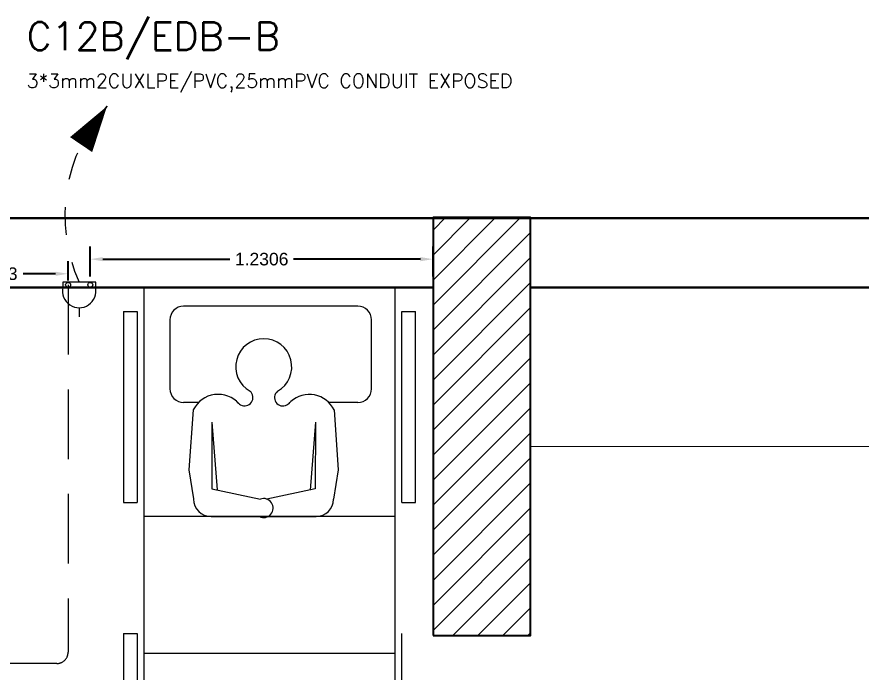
# Model space of a CAD drawing. Header units: inches. Extents: x 3955 to 4125, y 4886 to 4983.
# Drawn here: x 4050.629 to 4053.664, y 4936.831 to 4939.186 of the extents above; entities that cross this region are included whole.
import ezdxf

# ---------------------------------------------------------------- set-up
doc = ezdxf.new("R2010")
doc.units = ezdxf.units.IN
doc.header["$MEASUREMENT"] = 0
doc.linetypes.add('ACAD_ISO03W100', pattern=[30, 12, -18])
doc.linetypes.add('HIDDEN', pattern=[0.375, 0.25, -0.125])
doc.layers.get('0').update_dxf_attribs({"lineweight": 35})
doc.layers.get('Defpoints').update_dxf_attribs({"lineweight": 25})
for name, color, linetype, lineweight in [('Column(S)', 24, 'Continuous', 35), ('DIM', 6, 'Continuous', 20), ('DIM IN', 12, 'Continuous', 15), ('HA', 252, 'Continuous', 18), ('hatch col(S)', 45, 'Continuous', 15), ('walls', 7, 'Continuous', 40)]:
    doc.layers.add(name, color=color, linetype=linetype, lineweight=lineweight)
for name, color, linetype in [('E Wiring', 1, 'HIDDEN'), ('E-LEADER', 30, 'Continuous'), ('E-POWER', 3, 'Continuous'), ('E-TEXT', 2, 'Continuous'), ('UMG-ML', 251, 'Continuous')]:
    doc.layers.add(name, color=color, linetype=linetype)
doc.styles.add('ELEC', font='romans.shx')
doc.styles.get("Standard").update_dxf_attribs({"font": 'arial.ttf'})
doc.dimstyles.get("Standard").update_dxf_attribs({"dimtxt": 0.18, "dimasz": 0.18, "dimexe": 0.18, "dimexo": 0.0625, "dimgap": 0.09, "dimtad": 0, "dimtih": 1, "dimtoh": 1, "dimdec": 4, "dimzin": 0, "dimdsep": 46, "dimtxsty": 'Standard', "dimcen": 0.09, "dimadec": 0, "dimazin": 0, "dimtfac": 1, "dimtdec": 4, "dimtofl": 0, "dimtmove": 0, "dimatfit": 3, "dimfxl": 1, "dimtolj": 1, "dimtzin": 0, "dimarcsym": 0})

# ---------------------------------------------------------------- blocks, each defined once
blk = doc.blocks.new('d33dd3')
at = {"layer": 'UMG-ML'}
for p, q in [((-0.2736, -0.6875, 0), (-0.2736, 1.3125, 0)), ((-0.2736, 1.3125, 0), (0.6264, 1.3125, 0)), ((0.6264, 1.3125, 0), (0.6264, -0.6875, 0)), ((0.4933, 1.2456, 0), (-0.132, 1.2456, 0)), ((-0.3478, 1.2266, 0), (-0.3478, 0.5408, 0)), ((-0.3478, 1.2266, 0), (-0.2986, 1.2266, 0)), ((-0.2986, 1.2266, 0), (-0.2986, 0.5408, 0)), ((0.6514, 1.2266, 0), (0.7006, 1.2266, 0)), ((0.6514, 0.5408, 0), (0.6514, 1.2266, 0)), ((0.7006, 0.5408, 0), (0.7006, 1.2266, 0)), ((-0.1813, 1.1964, 0), (-0.1813, 0.949, 0)), ((0.5425, 0.949, 0), (0.5425, 1.1964, 0)), ((-0.079, 0.8998, 0), (-0.132, 0.8998, 0)), ((0.4933, 0.8998, 0), (0.3893, 0.8998, 0)), ((-0.0974, 0.8741, 0), (-0.1129, 0.6585, 0)), ((0.4083, 0.8735, 0), (0.4233, 0.6578, 0)), ((-0.0303, 0.83, 0), (-0.0306, 0.5902, 0)), ((-0.0303, 0.83, 0), (-0.0123, 0.5863, 0)), ((0.341, 0.8296, 0), (0.3224, 0.5859, 0)), ((0.341, 0.8296, 0), (0.3407, 0.5898, 0)), ((-0.1129, 0.6585, 0), (-0.0964, 0.5537, 0)), ((0.4233, 0.6578, 0), (0.4065, 0.5531, 0)), ((-0.0306, 0.5902, 0), (0.1437, 0.5533, 0)), ((0.3407, 0.5898, 0), (0.1666, 0.5534, 0)), ((-0.3478, 0.5408, 0), (-0.2986, 0.5408, 0)), ((0.6514, 0.5408, 0), (0.7006, 0.5408, 0)), ((-0.2736, 0.4921, 0), (0.6264, 0.4921, 0)), ((-0.0336, 0.4908, 0), (0.1403, 0.4906, 0)), ((0.1701, 0.4905, 0), (0.3435, 0.4903, 0)), ((-0.3478, 0.0708), (-0.3478, -0.615, 0)), ((-0.3478, 0.0708), (-0.2986, 0.0708)), ((-0.2986, 0.0708), (-0.2986, -0.615, 0)), ((0.6514, -0.615, 0), (0.6514, 0.0708)), ((-0.2736, 0), (0.6264, 0)), ((-0.3478, -0.615, 0), (-0.2986, -0.615, 0)), ((0.6264, -0.6875, 0), (-0.2736, -0.6875, 0))]:
    blk.add_line(p, q, dxfattribs=at)
at = {"layer": 'UMG-ML', "extrusion": (2.41083e-16, 3.09637e-09, 1)}
for centre, major_axis, start_param, end_param in [((-0.132, 1.1964, 0), (-0.0348, 0.0348), -0.785398, 0.785398), ((0.4933, 1.1964, 0), (0.0348, 0.0348), 5.497787, 7.068583), ((0.1556, 1.0283, 0), (0.0711, 0.0711), 4.437256, 9.697548), ((-0.132, 0.949, 0), (0.0348, 0.0348), 2.356194, 3.926991), ((0.4933, 0.949, 0), (-0.0348, 0.0348), 2.356194, 3.926991), ((-0.0081, 0.8294, 0), (0.0706, 0.0706), 6.221447, 8.175497), ((0.087, 0.9178, 0), (-0.0211, 0.0211), 1.847116, 4.797711), ((0.2239, 0.9176, 0), (0.0211, 0.0211), 1.483111, 4.433706), ((0.3189, 0.829, 0), (0.0706, 0.0706), 5.959307, 7.791512), ((0.0951, 0.9325, 0), (-0.033, 0.033), 1.439158, 1.849731), ((0.2159, 0.9324, 0), (0.033, 0.033), 4.431091, 4.841664), ((-0.0335, 0.5536, 0), (0.0444, 0.0444), 2.355013, 3.925809), ((0.1552, 0.5212, 0), (-0.0241, 0.0241), 1.902531, 5.841527), ((0.3436, 0.5532, 0), (0.0444, 0.0444), 3.925809, 5.496605)]:
    blk.add_ellipse(centre, major_axis=major_axis, ratio=1, start_param=start_param, end_param=end_param, dxfattribs=at)
blk = doc.blocks.new('S1')
for p, q in [((0, 180), (0, 260)), ((-147, 0), (147, 0))]:
    blk.add_line(p, q)
blk.add_lwpolyline([(147, 0), (-147, 0), (-147, -47.8), (147, -47.8)], close=True)
for centre in [(-99, -23.9), (99, -23.9)]:
    blk.add_circle(centre, 22.2)
at = {"linetype": 'Continuous'}
blk.add_arc((0, 30), 150, 348.46158, 191.53842, dxfattribs=at)
blk = doc.blocks.new('*U9')
blk.add_line((233, 512.3), (309.4, 559.6))
blk.add_lwpolyline([(309.4, 559.6, 0, 96, 0), (174.8, 461.8, 96, 96, 0)], format="xyseb")
at = {"linetype": 'HIDDEN', "ltscale": 0.2}
blk.add_arc((581.3, 44), 583, 117.8068, 184.3237, dxfattribs=at)
blk = doc.blocks.new('*D313')
at = {"layer": 'Defpoints', "color": 0}
for p in [(3565.5566, 1340.6683), (3564.326, 1340.5761, 0), (3565.5566, 1340.5761, 0)]:
    blk.add_point(p, dxfattribs=at)
at = {"layer": 'DIM', "color": 0, "lineweight": -2, "transparency": 16777216}
for p, q in [((3564.326, 1340.6058), (3564.326, 1340.7133)), ((3565.5566, 1340.6058), (3565.5566, 1340.7133)), ((3564.371, 1340.6683), (3564.8275, 1340.6683)), ((3565.5116, 1340.6683), (3565.0551, 1340.6683))]:
    blk.add_line(p, q, dxfattribs=at)
at = {"layer": 'DIM', "color": 0, "transparency": 16777216}
for points in [[(3564.371, 1340.6758), (3564.371, 1340.6608), (3564.326, 1340.6683)], [(3565.5116, 1340.6758), (3565.5116, 1340.6608), (3565.5566, 1340.6683)]]:
    blk.add_solid(points, dxfattribs=at)
at = {"layer": 'DIM', "color": 0, "transparency": 16777216, "insert": (3564.9413, 1340.6683), "char_height": 0.045, "attachment_point": 5}
blk.add_mtext('\\A1;1.2306', dxfattribs=at)
blk = doc.blocks.new('*D314')
at = {"layer": 'Defpoints', "color": 0}
for p in [(3563.691, 1340.6159), (3563.691, 1340.5761, 0), (3564.2463, 1340.5761, 0)]:
    blk.add_point(p, dxfattribs=at)
at = {"layer": 'DIM', "color": 0, "lineweight": -2, "transparency": 16777216}
for p, q in [((3563.691, 1340.5917), (3563.691, 1340.6609)), ((3564.2463, 1340.5917), (3564.2463, 1340.6609)), ((3563.736, 1340.6159), (3563.8528, 1340.6159)), ((3564.2013, 1340.6159), (3564.0846, 1340.6159))]:
    blk.add_line(p, q, dxfattribs=at)
at = {"layer": 'DIM', "color": 0, "transparency": 16777216}
for points in [[(3563.736, 1340.6234), (3563.736, 1340.6084), (3563.691, 1340.6159)], [(3564.2013, 1340.6234), (3564.2013, 1340.6084), (3564.2463, 1340.6159)]]:
    blk.add_solid(points, dxfattribs=at)
at = {"layer": 'DIM', "color": 0, "transparency": 16777216, "insert": (3563.9687, 1340.6159), "char_height": 0.045, "attachment_point": 5}
blk.add_mtext('\\A1;0.5553', dxfattribs=at)
blk = doc.blocks.new('A$C606D7A20')
at = {"layer": 'hatch col(S)', "ltscale": 2.5}
h = blk.add_hatch(dxfattribs=at)
h.set_pattern_fill('ANSI31', color=256, scale=0.02, angle=-360)
h.set_pattern_definition([(45, (-601.10482, 333.686863), (-0.0449012806, 0.0449012806), [])])
h.paths.add_polyline_path([(38.02744, 0.001), (37.67746, 0.001), (37.67747, -1.49896), (38.02746, -1.49905)])
at = {"layer": 'Column(S)', "ltscale": 2.5}
blk.add_lwpolyline([(37.67747, -1.499), (38.02747, -1.499), (38.02747, 0.001), (37.67747, 0.001)], close=True, dxfattribs=at)
at = {"layer": 'DIM IN', "ltscale": 2.5}
blk.add_lwpolyline([(40.41777, -0.82075), (38.02747, -0.82075), (38.02747, -0.25), (41.06752, -0.25), (41.06752, -0.82075)], dxfattribs=at)
at = {"layer": 'E Wiring'}
blk.add_lwpolyline([(36.36722, -0.24038), (36.36722, -1.55911, -0.4142136), (36.32722, -1.59911), (32.73858, -1.59911, -0.4142136), (32.69858, -1.55911), (32.69858, -0.24038)], format="xyb", dxfattribs=at)
at = {"layer": 'HA', "linetype": 'ACAD_ISO03W100'}
blk.add_lwpolyline([(34.29757, 0), (48.78417, 0), (48.42931, -4.81079)], dxfattribs=at)
at = {"layer": 'walls', "ltscale": 2.5}
for p, q in [((0, 0), (46.78387, -0.00063)), ((34.64757, -0.25), (37.67747, -0.25)), ((38.02747, -0.25), (41.06752, -0.25))]:
    blk.add_line(p, q, dxfattribs=at)
at = {"layer": 'DIM IN', "ltscale": 2.5}
blk.add_blockref('d33dd3', (36.91411, -1.56254, 0), dxfattribs=at)
at = {"layer": 'E-LEADER', "xscale": 0.001, "yscale": 0.001, "zscale": 0.001, "rotation": 19.94119348227059}
blk.add_blockref('*U9', (36.40704, -0.23076), dxfattribs=at)
at = {"layer": 'E-POWER', "xscale": 0.0004022874689625001, "yscale": 0.0004022874689625001, "zscale": 0.0004022874689625001, "rotation": 180.0000000001356}
blk.add_blockref('S1', (36.40704, -0.25), dxfattribs=at)
at = {"layer": 'E-TEXT', "style": 'ELEC'}
for s, height, p in [('C12B/EDB-B', 0.1, (36.21839, 0.60229, 0)), ('3*3mm2CUXLPE/PVC,25mmPVC CONDUIT EXPOSED', 0.05, (36.21839, 0.46648, 0))]:
    blk.add_text(s, height=height, dxfattribs=at).set_placement(p)
at = {"layer": 'DIM'}
for base, p1, p2, picture, middle in [((37.67747, -0.14816, 0), (36.44687, -0.24038), (37.67747, -0.24038), '*D313', (37.06217, -0.14816, 0)), ((35.81191, -0.20057, 0), (36.36722, -0.24038), (35.81191, -0.24038), '*D314', (36.08956, -0.20057, 0))]:
    dim = blk.add_linear_dim(base=base, p1=p1, p2=p2, dimstyle='Standard', dxfattribs=at)
    dim.commit()
    dim.dimension.update_dxf_attribs({"geometry": picture, "text_midpoint": middle, "insert": (-3527.87912, -1340.81648)})

msp = doc.modelspace()

# ---------------------------------------------------------------- block references
msp.add_blockref('A$C606D7A20', (4014.4456, 4938.4649))

doc.saveas('drawing.dxf')
